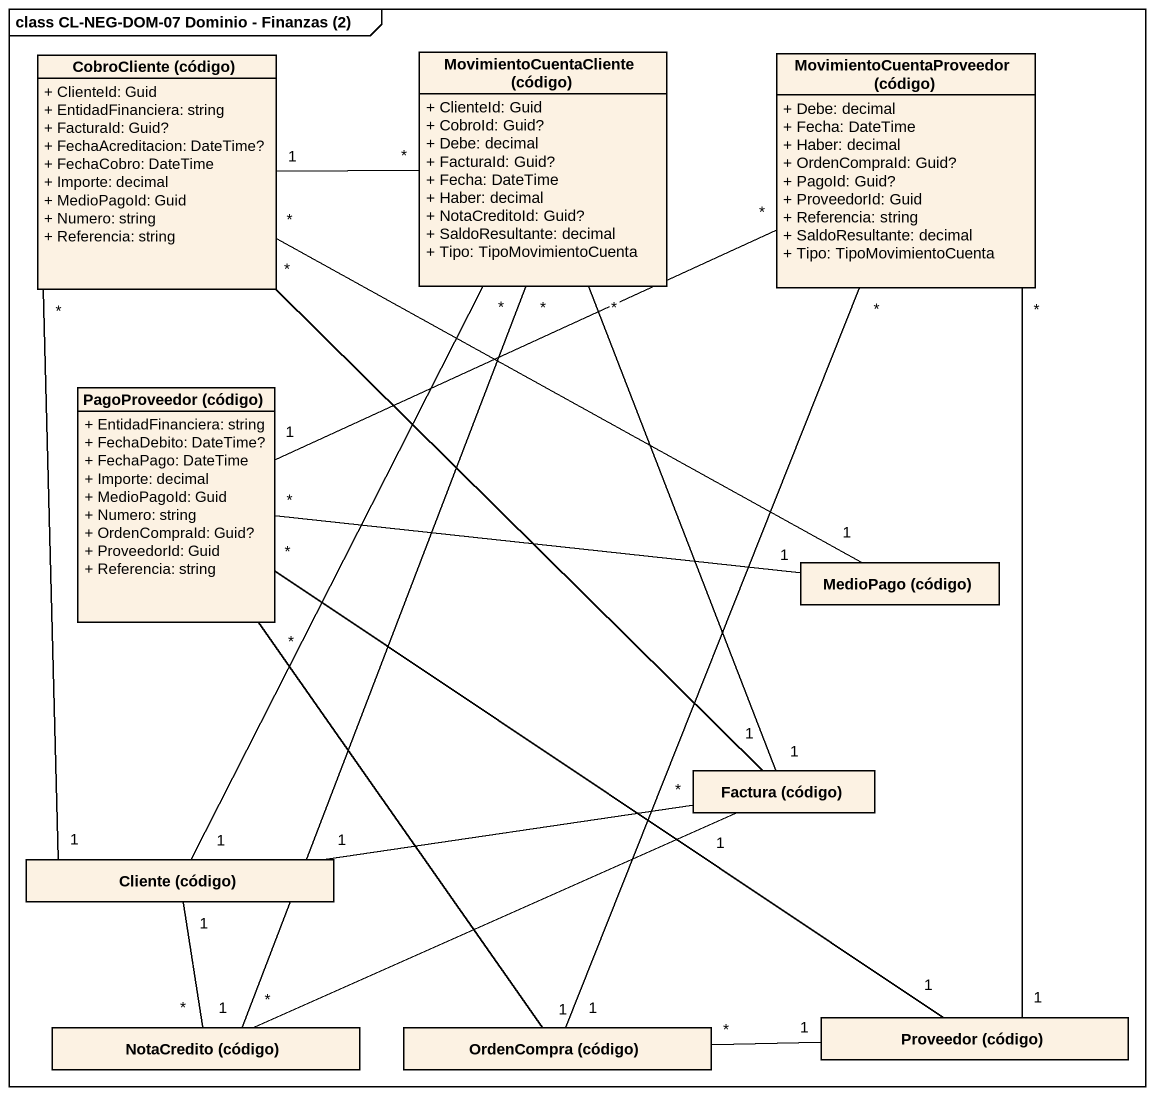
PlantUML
@startuml
mainframe class CL-NEG-DOM-07 Dominio - Finanzas (2)
hide circle
hide empty members
skinparam classAttributeIconSize 0
class "CobroCliente (código)" as CobroCliente_código {
  + ClienteId: Guid
  + EntidadFinanciera: string
  + FacturaId: Guid?
  + FechaAcreditacion: DateTime?
  + FechaCobro: DateTime
  + Importe: decimal
  + MedioPagoId: Guid
  + Numero: string
  + Referencia: string
}
class "MovimientoCuentaCliente (código)" as MovimientoCuentaCliente {
  + ClienteId: Guid
  + CobroId: Guid?
  + Debe: decimal
  + FacturaId: Guid?
  + Fecha: DateTime
  + Haber: decimal
  + NotaCreditoId: Guid?
  + SaldoResultante: decimal
  + Tipo: TipoMovimientoCuenta
}
class "MovimientoCuentaProveedor (código)" as MovimientoCuentaProveedor {
  + Debe: decimal
  + Fecha: DateTime
  + Haber: decimal
  + OrdenCompraId: Guid?
  + PagoId: Guid?
  + ProveedorId: Guid
  + Referencia: string
  + SaldoResultante: decimal
  + Tipo: TipoMovimientoCuenta
}
class "PagoProveedor (código)" as PagoProveedor_código {
  + EntidadFinanciera: string
  + FechaDebito: DateTime?
  + FechaPago: DateTime
  + Importe: decimal
  + MedioPagoId: Guid
  + Numero: string
  + OrdenCompraId: Guid?
  + ProveedorId: Guid
  + Referencia: string
}
class "MedioPago (código)" as MedioPago_código
class "Factura (código)" as Factura_código
class "Cliente (código)" as Cliente_código
class "NotaCredito (código)" as NotaCredito_código
class "OrdenCompra (código)" as OrdenCompra_código
class "Proveedor (código)" as Proveedor_código
CobroCliente_código "*" -right- "1" MedioPago_código
CobroCliente_código "*" -- "1" Factura_código
CobroCliente_código "*" -- "1" Cliente_código
MovimientoCuentaCliente "*" -left- "1" CobroCliente_código
MovimientoCuentaCliente "*" -- "1" Factura_código
MovimientoCuentaCliente "*" -- "1" Cliente_código
MovimientoCuentaCliente "*" -- "1" NotaCredito_código
MovimientoCuentaProveedor "*" -left- "1" PagoProveedor_código
MovimientoCuentaProveedor "*" -- "1" OrdenCompra_código
MovimientoCuentaProveedor "*" -- "1" Proveedor_código
PagoProveedor_código "*" -right- "1" MedioPago_código
PagoProveedor_código "*" -- "1" OrdenCompra_código
PagoProveedor_código "*" -- "1" Proveedor_código
Factura_código "*" -left- "1" Cliente_código
NotaCredito_código "*" -right- "1" Factura_código
NotaCredito_código "*" -up- "1" Cliente_código
OrdenCompra_código "*" -right- "1" Proveedor_código
@enduml
